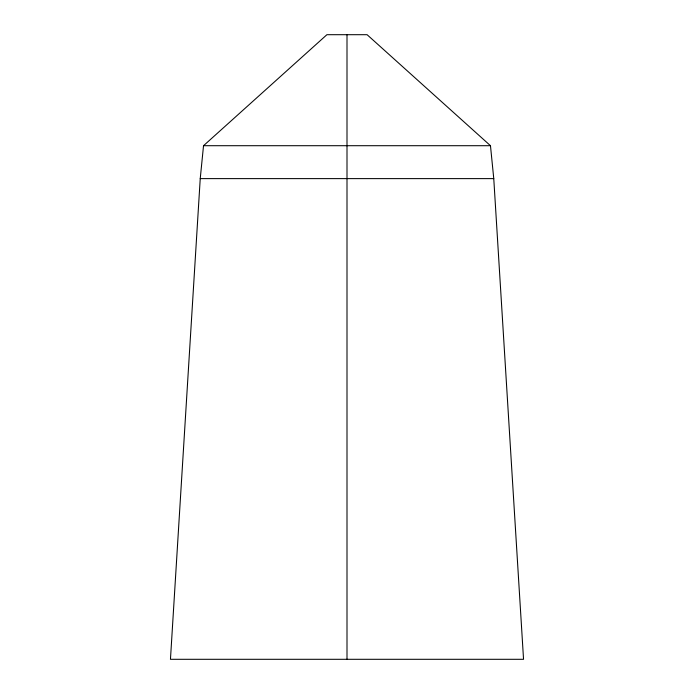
<?xml version="1.0" encoding="UTF-8"?>
<svg xmlns="http://www.w3.org/2000/svg" width="694" height="694" viewBox="0 0 694 694"><rect width="100%" height="100%" fill="white"/><g stroke="black" fill="none" stroke-linecap="round" stroke-linejoin="round"><path stroke-width="1.04" d="M200.236 178.618L170.455 659.3L523.545 659.3L493.764 178.618L490.476 145.705L367.091 34.7L326.909 34.7L203.524 145.705L200.236 178.618L493.764 178.618M203.524 145.705L490.476 145.705M347 34.7L347 659.3"/></g></svg>
